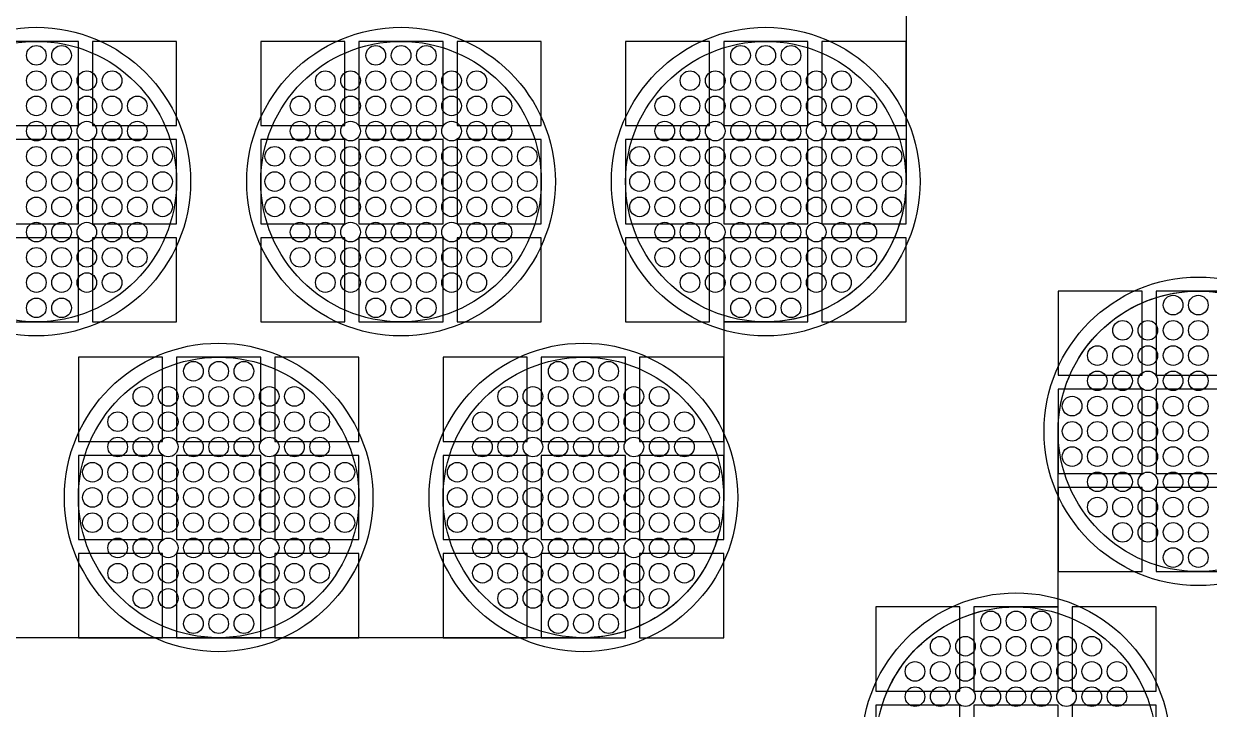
# Model space of a CAD drawing. Extents: x -49 to 54, y -38 to 38.
# Drawn here: x -8.858 to -4.632, y 23.699 to 26.143 of the extents above; entities that cross this region are included whole.
import ezdxf

# ---------------------------------------------------------------- set-up
doc = ezdxf.new("R2010")
doc.units = 0
for name, color, linetype in [('BACK_LAYER', 5, 'CONTINUOUS'), ('COND_LAYER_LOWER_ELECTRODE', 6, 'CONTINUOUS'), ('CONDUCTIVE_LAYER_BACK_LAYER', 2, 'CONTINUOUS'), ('EMITTER', 3, 'CONTINUOUS'), ('LOWER_ELECTRODE', 1, 'CONTINUOUS')]:
    doc.layers.add(name, color=color, linetype=linetype)

msp = doc.modelspace()

# ---------------------------------------------------------------- linework, layer by layer
at = {"layer": 'BACK_LAYER'}
for points in [[(-8.9628, 25.78), (-8.6628, 25.78), (-8.6628, 26.08), (-8.9628, 26.08)], [(-8.6128, 25.78), (-8.3128, 25.78), (-8.3128, 26.08), (-8.6128, 26.08)], [(-8.0128, 25.78), (-7.7128, 25.78), (-7.7128, 26.08), (-8.0128, 26.08)], [(-7.6628, 25.78), (-7.3628, 25.78), (-7.3628, 26.08), (-7.6628, 26.08)], [(-7.3128, 25.78), (-7.0128, 25.78), (-7.0128, 26.08), (-7.3128, 26.08)], [(-6.7128, 25.78), (-6.4128, 25.78), (-6.4128, 26.08), (-6.7128, 26.08)], [(-6.3628, 25.78), (-6.0628, 25.78), (-6.0628, 26.08), (-6.3628, 26.08)], [(-6.0128, 25.78), (-5.7128, 25.78), (-5.7128, 26.08), (-6.0128, 26.08)], [(-8.9628, 25.43), (-8.6628, 25.43), (-8.6628, 25.73), (-8.9628, 25.73)], [(-8.6128, 25.43), (-8.3128, 25.43), (-8.3128, 25.73), (-8.6128, 25.73)], [(-8.0128, 25.43), (-7.7128, 25.43), (-7.7128, 25.73), (-8.0128, 25.73)], [(-7.6628, 25.43), (-7.3628, 25.43), (-7.3628, 25.73), (-7.6628, 25.73)], [(-7.3128, 25.43), (-7.0128, 25.43), (-7.0128, 25.73), (-7.3128, 25.73)], [(-6.7128, 25.43), (-6.4128, 25.43), (-6.4128, 25.73), (-6.7128, 25.73)], [(-6.3628, 25.43), (-6.0628, 25.43), (-6.0628, 25.73), (-6.3628, 25.73)], [(-6.0128, 25.43), (-5.7128, 25.43), (-5.7128, 25.73), (-6.0128, 25.73)], [(-8.9628, 25.08), (-8.6628, 25.08), (-8.6628, 25.38), (-8.9628, 25.38)], [(-8.6128, 25.08), (-8.3128, 25.08), (-8.3128, 25.38), (-8.6128, 25.38)], [(-8.0128, 25.08), (-7.7128, 25.08), (-7.7128, 25.38), (-8.0128, 25.38)], [(-7.6628, 25.08), (-7.3628, 25.08), (-7.3628, 25.38), (-7.6628, 25.38)], [(-7.3128, 25.08), (-7.0128, 25.08), (-7.0128, 25.38), (-7.3128, 25.38)], [(-6.7128, 25.08), (-6.4128, 25.08), (-6.4128, 25.38), (-6.7128, 25.38)], [(-6.3628, 25.08), (-6.0628, 25.08), (-6.0628, 25.38), (-6.3628, 25.38)], [(-6.0128, 25.08), (-5.7128, 25.08), (-5.7128, 25.38), (-6.0128, 25.38)], [(-5.1709, 24.8898), (-4.8709, 24.8898), (-4.8709, 25.1898), (-5.1709, 25.1898)], [(-4.8209, 24.8898), (-4.5209, 24.8898), (-4.5209, 25.1898), (-4.8209, 25.1898)], [(-8.6628, 24.6541), (-8.3628, 24.6541), (-8.3628, 24.9541), (-8.6628, 24.9541)], [(-8.3128, 24.6541), (-8.0128, 24.6541), (-8.0128, 24.9541), (-8.3128, 24.9541)], [(-7.9628, 24.6541), (-7.6628, 24.6541), (-7.6628, 24.9541), (-7.9628, 24.9541)], [(-7.3628, 24.6541), (-7.0628, 24.6541), (-7.0628, 24.9541), (-7.3628, 24.9541)], [(-7.0128, 24.6541), (-6.7128, 24.6541), (-6.7128, 24.9541), (-7.0128, 24.9541)], [(-6.6628, 24.6541), (-6.3628, 24.6541), (-6.3628, 24.9541), (-6.6628, 24.9541)], [(-5.1709, 24.5398), (-4.8709, 24.5398), (-4.8709, 24.8398), (-5.1709, 24.8398)], [(-4.8209, 24.5398), (-4.5209, 24.5398), (-4.5209, 24.8398), (-4.8209, 24.8398)], [(-8.6628, 24.3041), (-8.3628, 24.3041), (-8.3628, 24.6041), (-8.6628, 24.6041)], [(-8.3128, 24.3041), (-8.0128, 24.3041), (-8.0128, 24.6041), (-8.3128, 24.6041)], [(-7.9628, 24.3041), (-7.6628, 24.3041), (-7.6628, 24.6041), (-7.9628, 24.6041)], [(-7.3628, 24.3041), (-7.0628, 24.3041), (-7.0628, 24.6041), (-7.3628, 24.6041)], [(-7.0128, 24.3041), (-6.7128, 24.3041), (-6.7128, 24.6041), (-7.0128, 24.6041)], [(-6.6628, 24.3041), (-6.3628, 24.3041), (-6.3628, 24.6041), (-6.6628, 24.6041)], [(-5.1709, 24.1898), (-4.8709, 24.1898), (-4.8709, 24.4898), (-5.1709, 24.4898)], [(-4.8209, 24.1898), (-4.5209, 24.1898), (-4.5209, 24.4898), (-4.8209, 24.4898)], [(-8.6628, 23.9541), (-8.3628, 23.9541), (-8.3628, 24.2541), (-8.6628, 24.2541)], [(-8.3128, 23.9541), (-8.0128, 23.9541), (-8.0128, 24.2541), (-8.3128, 24.2541)], [(-7.9628, 23.9541), (-7.6628, 23.9541), (-7.6628, 24.2541), (-7.9628, 24.2541)], [(-7.3628, 23.9541), (-7.0628, 23.9541), (-7.0628, 24.2541), (-7.3628, 24.2541)], [(-7.0128, 23.9541), (-6.7128, 23.9541), (-6.7128, 24.2541), (-7.0128, 24.2541)], [(-6.6628, 23.9541), (-6.3628, 23.9541), (-6.3628, 24.2541), (-6.6628, 24.2541)], [(-5.8209, 23.7639), (-5.5209, 23.7639), (-5.5209, 24.0639), (-5.8209, 24.0639)], [(-5.4709, 23.7639), (-5.1709, 23.7639), (-5.1709, 24.0639), (-5.4709, 24.0639)], [(-5.1209, 23.7639), (-4.8209, 23.7639), (-4.8209, 24.0639), (-5.1209, 24.0639)], [(-5.8209, 23.4139), (-5.5209, 23.4139), (-5.5209, 23.7139), (-5.8209, 23.7139)], [(-5.4709, 23.4139), (-5.1709, 23.4139), (-5.1709, 23.7139), (-5.4709, 23.7139)], [(-5.1209, 23.4139), (-4.8209, 23.4139), (-4.8209, 23.7139), (-5.1209, 23.7139)]]:
    msp.add_lwpolyline(points, close=True, dxfattribs=at)
at = {"layer": 'COND_LAYER_LOWER_ELECTRODE'}
for centre in [(-8.8128, 25.58), (-7.5128, 25.58), (-6.2128, 25.58), (-4.6709, 24.6898), (-8.1628, 24.4541), (-6.8628, 24.4541), (-5.3209, 23.5639)]:
    msp.add_circle(centre, 0.55, dxfattribs=at)
at = {"layer": 'CONDUCTIVE_LAYER_BACK_LAYER'}
for points in [[(-5.7128, 26.2059), (-5.7128, 25.58), (-5.7132, 25.5601), (-5.7144, 25.5402), (-5.7163, 25.5205), (-5.7191, 25.5008), (-5.7226, 25.4812), (-5.727, 25.4618), (-5.732, 25.4426), (-5.7379, 25.4236), (-5.7445, 25.4048), (-5.7518, 25.3863), (-5.7599, 25.3682), (-5.7686, 25.3503), (-5.7781, 25.3328), (-5.7883, 25.3158), (-5.7991, 25.2991), (-5.8106, 25.2829), (-5.8228, 25.2671), (-5.8355, 25.2519), (-5.8488, 25.2371), (-5.8628, 25.2229), (-5.8772, 25.2093), (-5.8922, 25.1962), (-5.9078, 25.1838), (-5.9237, 25.172), (-5.9402, 25.1608), (-5.9571, 25.1503), (-5.9744, 25.1405), (-5.992, 25.1313), (-6.01, 25.1229), (-6.0284, 25.1152), (-6.047, 25.1083), (-6.0659, 25.102), (-6.085, 25.0966), (-6.1043, 25.0919), (-6.1238, 25.0879), (-6.1434, 25.0848), (-6.1632, 25.0824), (-6.183, 25.0809), (-6.2028, 25.0801), (-6.3628, 25.0801), (-6.3628, 24.4541), (-6.3632, 24.4343), (-6.3644, 24.4144), (-6.3663, 24.3946), (-6.3691, 24.3749), (-6.3726, 24.3554), (-6.377, 24.336), (-6.382, 24.3167), (-6.3879, 24.2977), (-6.3945, 24.279), (-6.4018, 24.2605), (-6.4099, 24.2423), (-6.4186, 24.2245), (-6.4281, 24.207), (-6.4383, 24.1899), (-6.4491, 24.1733), (-6.4606, 24.157), (-6.4728, 24.1413), (-6.4855, 24.126), (-6.4988, 24.1113), (-6.5128, 24.0971), (-6.5272, 24.0834), (-6.5422, 24.0704), (-6.5578, 24.058), (-6.5737, 24.0461), (-6.5902, 24.035), (-6.6071, 24.0245), (-6.6244, 24.0146), (-6.642, 24.0055), (-6.66, 23.9971), (-6.6784, 23.9894), (-6.697, 23.9824), (-6.7159, 23.9762), (-6.735, 23.9707), (-6.7543, 23.966), (-6.7738, 23.9621), (-6.7934, 23.959), (-6.8132, 23.9566), (-6.833, 23.955), (-6.8528, 23.9542), (-9.4727, 23.9542)], [(-5.8068, 23.6821), (-5.8017, 23.7013), (-5.7958, 23.7203), (-5.7892, 23.7391), (-5.7819, 23.7576), (-5.7738, 23.7757), (-5.7651, 23.7936), (-5.7556, 23.8111), (-5.7454, 23.8281), (-5.7346, 23.8448), (-5.7231, 23.861), (-5.711, 23.8768), (-5.6982, 23.8921), (-5.6849, 23.9068), (-5.671, 23.921), (-5.6565, 23.9346), (-5.6415, 23.9477), (-5.626, 23.9601), (-5.61, 23.9719), (-5.5935, 23.9831), (-5.5766, 23.9936), (-5.5594, 24.0034), (-5.5417, 24.0126), (-5.5237, 24.021), (-5.5054, 24.0287), (-5.4867, 24.0356), (-5.4679, 24.0419), (-5.4487, 24.0473), (-5.4294, 24.052), (-5.4099, 24.056), (-5.3903, 24.0591), (-5.3706, 24.0615), (-5.3507, 24.063), (-5.3309, 24.0638), (-5.1709, 24.0638), (-5.1709, 24.6898), (-5.1705, 24.7096), (-5.1693, 24.7295), (-5.1674, 24.7493), (-5.1646, 24.769), (-5.1611, 24.7885), (-5.1568, 24.8079), (-5.1517, 24.8272), (-5.1458, 24.8462), (-5.1392, 24.8649), (-5.1319, 24.8834), (-5.1238, 24.9016), (-5.1151, 24.9194), (-5.1056, 24.9369), (-5.0954, 24.954), (-5.0846, 24.9706), (-5.0731, 24.9869), (-5.061, 25.0026), (-5.0482, 25.0179), (-5.0349, 25.0326), (-5.021, 25.0468), (-5.0065, 25.0605), (-4.9915, 25.0735), (-4.976, 25.0859), (-4.96, 25.0978), (-4.9435, 25.1089), (-4.9266, 25.1194), (-4.9094, 25.1293), (-4.8917, 25.1384), (-4.8737, 25.1468), (-4.8554, 25.1545), (-4.8367, 25.1615), (-4.8179, 25.1677), (-4.7987, 25.1732), (-4.7794, 25.1779), (-4.7599, 25.1818), (-4.7403, 25.1849), (-4.7206, 25.1873), (-4.7007, 25.1889), (-4.6809, 25.1897), (-4.5209, 25.1897)]]:
    msp.add_lwpolyline(points, dxfattribs=at)
at = {"layer": 'EMITTER'}
for centre in [(-8.8128, 25.58), (-7.5128, 25.58), (-6.2128, 25.58), (-4.6709, 24.6898), (-8.1628, 24.4541), (-6.8628, 24.4541), (-5.3209, 23.5639)]:
    msp.add_circle(centre, 0.5, dxfattribs=at)
at = {"layer": 'LOWER_ELECTRODE'}
for centre in [(-8.8128, 26.03), (-8.7228, 26.03), (-7.6028, 26.03), (-7.5128, 26.03), (-7.4228, 26.03), (-6.3028, 26.03), (-6.2128, 26.03), (-6.1228, 26.03), (-8.8128, 25.94), (-8.7228, 25.94), (-8.6328, 25.94), (-8.5428, 25.94), (-7.7828, 25.94), (-7.6928, 25.94), (-7.6028, 25.94), (-7.5128, 25.94), (-7.4228, 25.94), (-7.3328, 25.94), (-7.2428, 25.94), (-6.4828, 25.94), (-6.3928, 25.94), (-6.3028, 25.94), (-6.2128, 25.94), (-6.1228, 25.94), (-6.0328, 25.94), (-5.9428, 25.94), (-8.8128, 25.85), (-8.7228, 25.85), (-8.6328, 25.85), (-8.5428, 25.85), (-8.4528, 25.85), (-7.8728, 25.85), (-7.7828, 25.85), (-7.6928, 25.85), (-7.6028, 25.85), (-7.5128, 25.85), (-7.4228, 25.85), (-7.3328, 25.85), (-7.2428, 25.85), (-7.1528, 25.85), (-6.5728, 25.85), (-6.4828, 25.85), (-6.3928, 25.85), (-6.3028, 25.85), (-6.2128, 25.85), (-6.1228, 25.85), (-6.0328, 25.85), (-5.9428, 25.85), (-5.8528, 25.85), (-8.8128, 25.76), (-8.7228, 25.76), (-8.6328, 25.76), (-8.5428, 25.76), (-8.4528, 25.76), (-7.8728, 25.76), (-7.7828, 25.76), (-7.6928, 25.76), (-7.6028, 25.76), (-7.5128, 25.76), (-7.4228, 25.76), (-7.3328, 25.76), (-7.2428, 25.76), (-7.1528, 25.76), (-6.5728, 25.76), (-6.4828, 25.76), (-6.3928, 25.76), (-6.3028, 25.76), (-6.2128, 25.76), (-6.1228, 25.76), (-6.0328, 25.76), (-5.9428, 25.76), (-5.8528, 25.76), (-8.8128, 25.67), (-8.7228, 25.67), (-8.6328, 25.67), (-8.5428, 25.67), (-8.4528, 25.67), (-8.3628, 25.67), (-7.9628, 25.67), (-7.8728, 25.67), (-7.7828, 25.67), (-7.6928, 25.67), (-7.6028, 25.67), (-7.5128, 25.67), (-7.4228, 25.67), (-7.3328, 25.67), (-7.2428, 25.67), (-7.1528, 25.67), (-7.0628, 25.67), (-6.6628, 25.67), (-6.5728, 25.67), (-6.4828, 25.67), (-6.3928, 25.67), (-6.3028, 25.67), (-6.2128, 25.67), (-6.1228, 25.67), (-6.0328, 25.67), (-5.9428, 25.67), (-5.8528, 25.67), (-5.7628, 25.67), (-8.8128, 25.58), (-8.7228, 25.58), (-8.6328, 25.58), (-8.5428, 25.58), (-8.4528, 25.58), (-8.3628, 25.58), (-7.9628, 25.58), (-7.8728, 25.58), (-7.7828, 25.58), (-7.6928, 25.58), (-7.6028, 25.58), (-7.5128, 25.58), (-7.4228, 25.58), (-7.3328, 25.58), (-7.2428, 25.58), (-7.1528, 25.58), (-7.0628, 25.58), (-6.6628, 25.58), (-6.5728, 25.58), (-6.4828, 25.58), (-6.3928, 25.58), (-6.3028, 25.58), (-6.2128, 25.58), (-6.1228, 25.58), (-6.0328, 25.58), (-5.9428, 25.58), (-5.8528, 25.58), (-5.7628, 25.58), (-8.8128, 25.49), (-8.7228, 25.49), (-8.6328, 25.49), (-8.5428, 25.49), (-8.4528, 25.49), (-8.3628, 25.49), (-7.9628, 25.49), (-7.8728, 25.49), (-7.7828, 25.49), (-7.6928, 25.49), (-7.6028, 25.49), (-7.5128, 25.49), (-7.4228, 25.49), (-7.3328, 25.49), (-7.2428, 25.49), (-7.1528, 25.49), (-7.0628, 25.49), (-6.6628, 25.49), (-6.5728, 25.49), (-6.4828, 25.49), (-6.3928, 25.49), (-6.3028, 25.49), (-6.2128, 25.49), (-6.1228, 25.49), (-6.0328, 25.49), (-5.9428, 25.49), (-5.8528, 25.49), (-5.7628, 25.49), (-8.8128, 25.4), (-8.7228, 25.4), (-8.6328, 25.4), (-8.5428, 25.4), (-8.4528, 25.4), (-7.8728, 25.4), (-7.7828, 25.4), (-7.6928, 25.4), (-7.6028, 25.4), (-7.5128, 25.4), (-7.4228, 25.4), (-7.3328, 25.4), (-7.2428, 25.4), (-7.1528, 25.4), (-6.5728, 25.4), (-6.4828, 25.4), (-6.3928, 25.4), (-6.3028, 25.4), (-6.2128, 25.4), (-6.1228, 25.4), (-6.0328, 25.4), (-5.9428, 25.4), (-5.8528, 25.4), (-8.8128, 25.31), (-8.7228, 25.31), (-8.6328, 25.31), (-8.5428, 25.31), (-8.4528, 25.31), (-7.8728, 25.31), (-7.7828, 25.31), (-7.6928, 25.31), (-7.6028, 25.31), (-7.5128, 25.31), (-7.4228, 25.31), (-7.3328, 25.31), (-7.2428, 25.31), (-7.1528, 25.31), (-6.5728, 25.31), (-6.4828, 25.31), (-6.3928, 25.31), (-6.3028, 25.31), (-6.2128, 25.31), (-6.1228, 25.31), (-6.0328, 25.31), (-5.9428, 25.31), (-5.8528, 25.31), (-8.8128, 25.22), (-8.7228, 25.22), (-8.6328, 25.22), (-8.5428, 25.22), (-7.7828, 25.22), (-7.6928, 25.22), (-7.6028, 25.22), (-7.5128, 25.22), (-7.4228, 25.22), (-7.3328, 25.22), (-7.2428, 25.22), (-6.4828, 25.22), (-6.3928, 25.22), (-6.3028, 25.22), (-6.2128, 25.22), (-6.1228, 25.22), (-6.0328, 25.22), (-5.9428, 25.22), (-8.8128, 25.13), (-8.7228, 25.13), (-7.6028, 25.13), (-7.5128, 25.13), (-7.4228, 25.13), (-6.3028, 25.13), (-6.2128, 25.13), (-6.1228, 25.13), (-4.7609, 25.1398), (-4.6709, 25.1398), (-4.9409, 25.0498), (-4.8509, 25.0498), (-4.7609, 25.0498), (-4.6709, 25.0498), (-5.0309, 24.9598), (-4.9409, 24.9598), (-4.8509, 24.9598), (-4.7609, 24.9598), (-4.6709, 24.9598), (-8.2528, 24.9041), (-8.1628, 24.9041), (-8.0728, 24.9041), (-6.9528, 24.9041), (-6.8628, 24.9041), (-6.7728, 24.9041), (-5.0309, 24.8698), (-4.9409, 24.8698), (-4.8509, 24.8698), (-4.7609, 24.8698), (-4.6709, 24.8698), (-8.4328, 24.8141), (-8.3428, 24.8141), (-8.2528, 24.8141), (-8.1628, 24.8141), (-8.0728, 24.8141), (-7.9828, 24.8141), (-7.8928, 24.8141), (-7.1328, 24.8141), (-7.0428, 24.8141), (-6.9528, 24.8141), (-6.8628, 24.8141), (-6.7728, 24.8141), (-6.6828, 24.8141), (-6.5928, 24.8141), (-5.1209, 24.7798), (-5.0309, 24.7798), (-4.9409, 24.7798), (-4.8509, 24.7798), (-4.7609, 24.7798), (-4.6709, 24.7798), (-8.5228, 24.7241), (-8.4328, 24.7241), (-8.3428, 24.7241), (-8.2528, 24.7241), (-8.1628, 24.7241), (-8.0728, 24.7241), (-7.9828, 24.7241), (-7.8928, 24.7241), (-7.8028, 24.7241), (-7.2228, 24.7241), (-7.1328, 24.7241), (-7.0428, 24.7241), (-6.9528, 24.7241), (-6.8628, 24.7241), (-6.7728, 24.7241), (-6.6828, 24.7241), (-6.5928, 24.7241), (-6.5028, 24.7241), (-5.1209, 24.6898), (-5.0309, 24.6898), (-4.9409, 24.6898), (-4.8509, 24.6898), (-4.7609, 24.6898), (-4.6709, 24.6898), (-8.5228, 24.6341), (-8.4328, 24.6341), (-8.3428, 24.6341), (-8.2528, 24.6341), (-8.1628, 24.6341), (-8.0728, 24.6341), (-7.9828, 24.6341), (-7.8928, 24.6341), (-7.8028, 24.6341), (-7.2228, 24.6341), (-7.1328, 24.6341), (-7.0428, 24.6341), (-6.9528, 24.6341), (-6.8628, 24.6341), (-6.7728, 24.6341), (-6.6828, 24.6341), (-6.5928, 24.6341), (-6.5028, 24.6341), (-5.1209, 24.5998), (-5.0309, 24.5998), (-4.9409, 24.5998), (-4.8509, 24.5998), (-4.7609, 24.5998), (-4.6709, 24.5998), (-8.6128, 24.5441), (-8.5228, 24.5441), (-8.4328, 24.5441), (-8.3428, 24.5441), (-8.2528, 24.5441), (-8.1628, 24.5441), (-8.0728, 24.5441), (-7.9828, 24.5441), (-7.8928, 24.5441), (-7.8028, 24.5441), (-7.7128, 24.5441), (-7.3128, 24.5441), (-7.2228, 24.5441), (-7.1328, 24.5441), (-7.0428, 24.5441), (-6.9528, 24.5441), (-6.8628, 24.5441), (-6.7728, 24.5441), (-6.6828, 24.5441), (-6.5928, 24.5441), (-6.5028, 24.5441), (-6.4128, 24.5441), (-5.0309, 24.5098), (-4.9409, 24.5098), (-4.8509, 24.5098), (-4.7609, 24.5098), (-4.6709, 24.5098), (-8.6128, 24.4541), (-8.5228, 24.4541), (-8.4328, 24.4541), (-8.3428, 24.4541), (-8.2528, 24.4541), (-8.1628, 24.4541), (-8.0728, 24.4541), (-7.9828, 24.4541), (-7.8928, 24.4541), (-7.8028, 24.4541), (-7.7128, 24.4541), (-7.3128, 24.4541), (-7.2228, 24.4541), (-7.1328, 24.4541), (-7.0428, 24.4541), (-6.9528, 24.4541), (-6.8628, 24.4541), (-6.7728, 24.4541), (-6.6828, 24.4541), (-6.5928, 24.4541), (-6.5028, 24.4541), (-6.4128, 24.4541), (-5.0309, 24.4198), (-4.9409, 24.4198), (-4.8509, 24.4198), (-4.7609, 24.4198), (-4.6709, 24.4198), (-8.6128, 24.3641), (-8.5228, 24.3641), (-8.4328, 24.3641), (-8.3428, 24.3641), (-8.2528, 24.3641), (-8.1628, 24.3641), (-8.0728, 24.3641), (-7.9828, 24.3641), (-7.8928, 24.3641), (-7.8028, 24.3641), (-7.7128, 24.3641), (-7.3128, 24.3641), (-7.2228, 24.3641), (-7.1328, 24.3641), (-7.0428, 24.3641), (-6.9528, 24.3641), (-6.8628, 24.3641), (-6.7728, 24.3641), (-6.6828, 24.3641), (-6.5928, 24.3641), (-6.5028, 24.3641), (-6.4128, 24.3641), (-4.9409, 24.3298), (-4.8509, 24.3298), (-4.7609, 24.3298), (-4.6709, 24.3298), (-8.5228, 24.2741), (-8.4328, 24.2741), (-8.3428, 24.2741), (-8.2528, 24.2741), (-8.1628, 24.2741), (-8.0728, 24.2741), (-7.9828, 24.2741), (-7.8928, 24.2741), (-7.8028, 24.2741), (-7.2228, 24.2741), (-7.1328, 24.2741), (-7.0428, 24.2741), (-6.9528, 24.2741), (-6.8628, 24.2741), (-6.7728, 24.2741), (-6.6828, 24.2741), (-6.5928, 24.2741), (-6.5028, 24.2741), (-4.7609, 24.2398), (-4.6709, 24.2398), (-8.5228, 24.1841), (-8.4328, 24.1841), (-8.3428, 24.1841), (-8.2528, 24.1841), (-8.1628, 24.1841), (-8.0728, 24.1841), (-7.9828, 24.1841), (-7.8928, 24.1841), (-7.8028, 24.1841), (-7.2228, 24.1841), (-7.1328, 24.1841), (-7.0428, 24.1841), (-6.9528, 24.1841), (-6.8628, 24.1841), (-6.7728, 24.1841), (-6.6828, 24.1841), (-6.5928, 24.1841), (-6.5028, 24.1841), (-8.4328, 24.0941), (-8.3428, 24.0941), (-8.2528, 24.0941), (-8.1628, 24.0941), (-8.0728, 24.0941), (-7.9828, 24.0941), (-7.8928, 24.0941), (-7.1328, 24.0941), (-7.0428, 24.0941), (-6.9528, 24.0941), (-6.8628, 24.0941), (-6.7728, 24.0941), (-6.6828, 24.0941), (-6.5928, 24.0941), (-5.4109, 24.0139), (-5.3209, 24.0139), (-5.2309, 24.0139), (-8.2528, 24.0041), (-8.1628, 24.0041), (-8.0728, 24.0041), (-6.9528, 24.0041), (-6.8628, 24.0041), (-6.7728, 24.0041), (-5.5909, 23.9239), (-5.5009, 23.9239), (-5.4109, 23.9239), (-5.3209, 23.9239), (-5.2309, 23.9239), (-5.1409, 23.9239), (-5.0509, 23.9239), (-5.6809, 23.8339), (-5.5909, 23.8339), (-5.5009, 23.8339), (-5.4109, 23.8339), (-5.3209, 23.8339), (-5.2309, 23.8339), (-5.1409, 23.8339), (-5.0509, 23.8339), (-4.9609, 23.8339), (-5.6809, 23.7439), (-5.5909, 23.7439), (-5.5009, 23.7439), (-5.4109, 23.7439), (-5.3209, 23.7439), (-5.2309, 23.7439), (-5.1409, 23.7439), (-5.0509, 23.7439), (-4.9609, 23.7439)]:
    msp.add_circle(centre, 0.035, dxfattribs=at)

doc.saveas('drawing.dxf')
